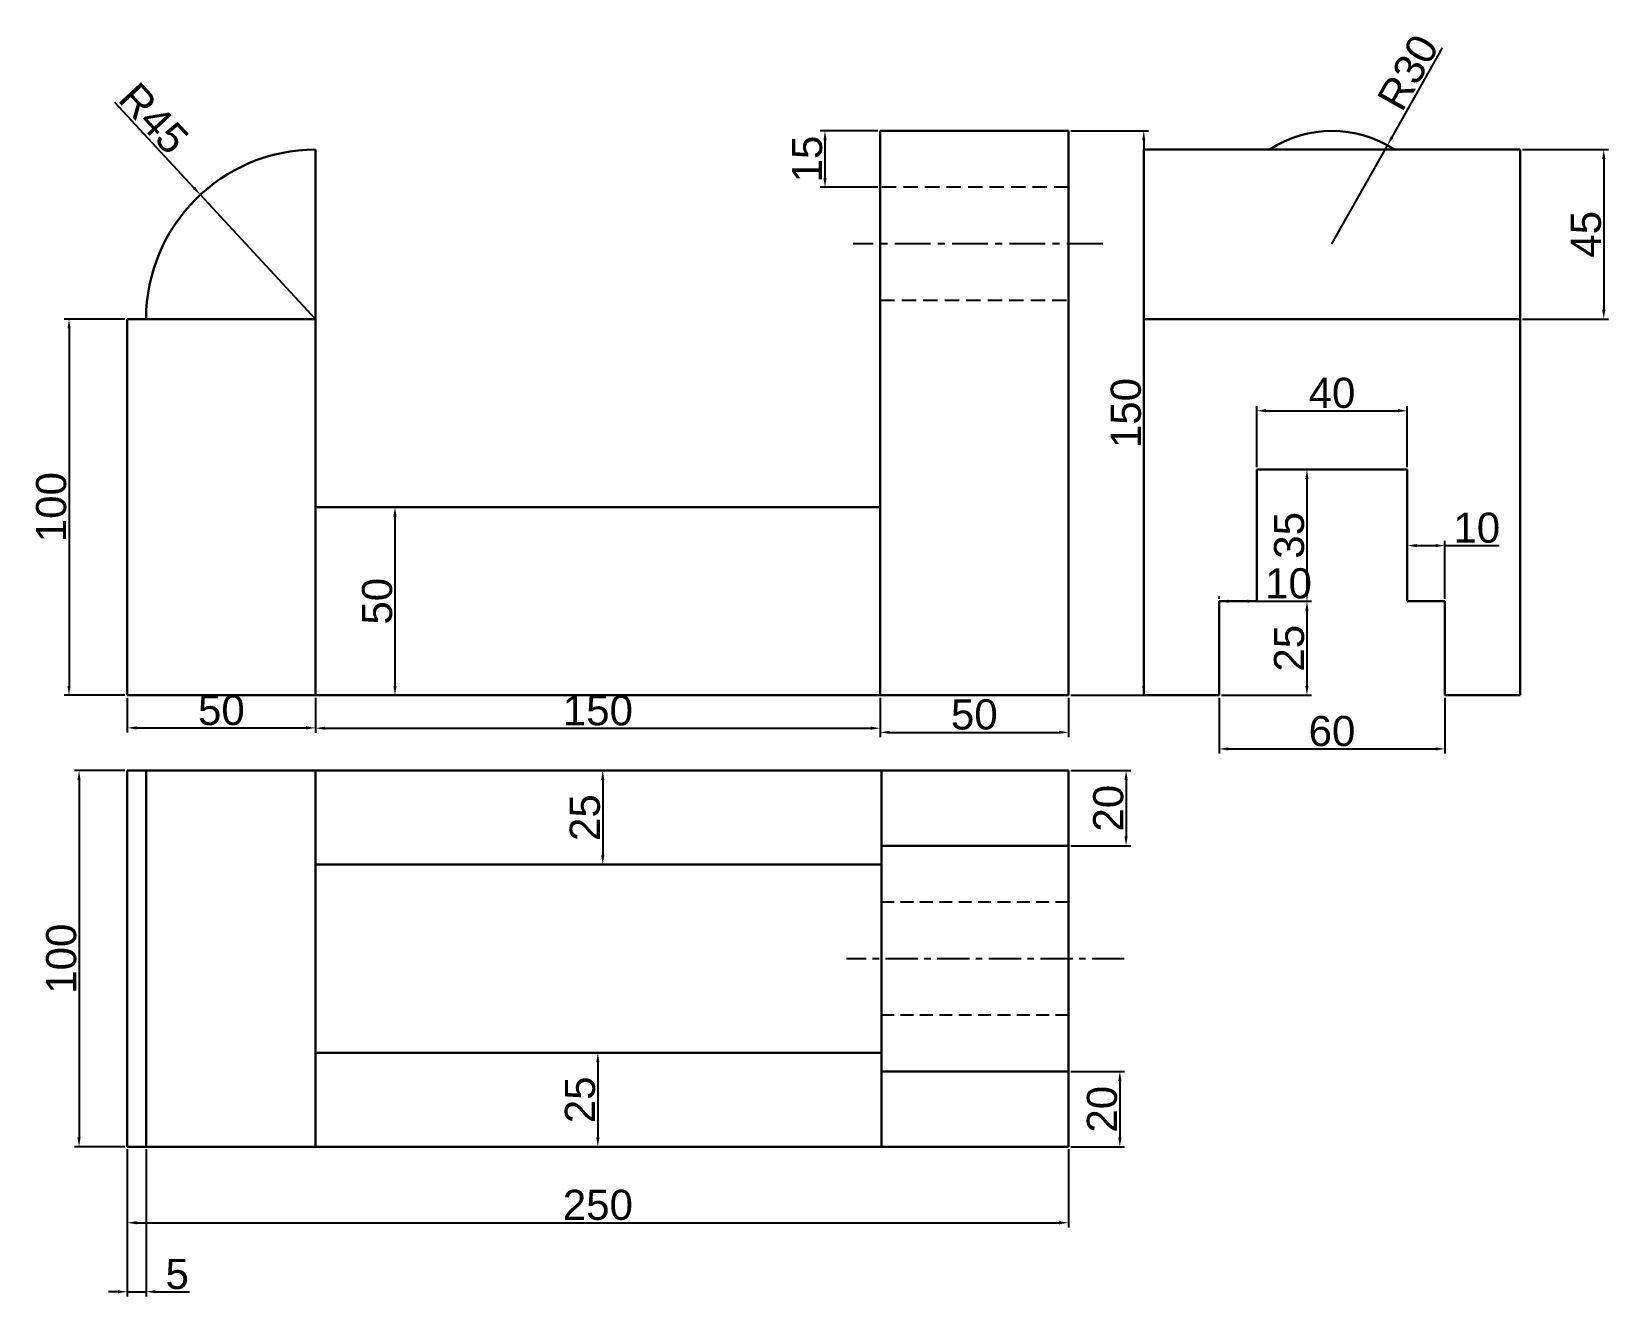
# Model space of a CAD drawing. Header units: millimetres. Extents: x 2324 to 2743, y 1539 to 1875.
import ezdxf

# ---------------------------------------------------------------- set-up
doc = ezdxf.new("R2010")
doc.units = ezdxf.units.MM
doc.header["$LTSCALE"] = 0.3
doc.linetypes.add('CENTER', pattern=[50.8, 31.75, -6.35, 6.35, -6.35])
doc.linetypes.add('DASHED', pattern=[19.05, 12.7, -6.35])
doc.styles.get("Standard").update_dxf_attribs({"font": 'arial.ttf'})
doc.dimstyles.new('ISO-25', dxfattribs={"dimtxt": 8, "dimasz": 2.5, "dimexe": 1.25, "dimexo": 0.625, "dimtad": 1, "dimtxsty": 'Standard', "dimcen": 2.5, "dimadec": 0, "dimazin": 0, "dimtfac": 1, "dimtmove": 0, "dimatfit": 3, "dimfxl": 1, "dimarcsym": 0})

# ---------------------------------------------------------------- blocks, each defined once
blk = doc.blocks.new('*D1')
at = {"color": 0, "lineweight": -2, "ltscale": 0.9, "transparency": 16777216}
for p, q in [((2348.74, 1679.03), (2335.32, 1679.03)), ((2336.57, 1676.53), (2336.57, 1581.53)), ((2348.74, 1579.03), (2335.32, 1579.03))]:
    blk.add_line(p, q, dxfattribs=at)
at = {"color": 0, "ltscale": 0.9, "transparency": 16777216}
for points in [[(2336.15, 1676.53), (2336.98, 1676.53), (2336.57, 1679.03)], [(2336.15, 1581.53), (2336.98, 1581.53), (2336.57, 1579.03)]]:
    blk.add_solid(points, dxfattribs=at)
at = {"layer": 'Defpoints', "color": 0, "ltscale": 0.9, "transparency": 16777216}
for p in [(2349.37, 1679.03), (2336.57, 1579.03), (2349.37, 1579.03)]:
    blk.add_point(p, dxfattribs=at)
at = {"color": 0, "ltscale": 0.9, "transparency": 16777216, "insert": (2331.86, 1629.03), "char_height": 8, "attachment_point": 5, "rotation": 90}
blk.add_mtext('100', dxfattribs=at)
blk = doc.blocks.new('*D2')
at = {"color": 0, "lineweight": -2, "ltscale": 0.9, "transparency": 16777216}
for p, q in [((2698.67, 1871.1), (2685.3, 1847.35)), ((2669.37, 1819.03), (2684.08, 1845.17))]:
    blk.add_line(p, q, dxfattribs=at)
at = {"color": 0, "ltscale": 0.9, "transparency": 16777216}
blk.add_solid([(2684.94, 1847.56), (2685.67, 1847.15), (2684.08, 1845.17)], dxfattribs=at)
at = {"layer": 'Defpoints', "color": 0, "ltscale": 0.9, "transparency": 16777216}
for p in [(2684.08, 1845.17), (2669.37, 1819.03)]:
    blk.add_point(p, dxfattribs=at)
at = {"color": 0, "ltscale": 0.9, "transparency": 16777216, "insert": (2689.57, 1864.55), "char_height": 8, "attachment_point": 5, "rotation": 60.6334}
blk.add_mtext('R30', dxfattribs=at)
blk = doc.blocks.new('*D3')
at = {"color": 0, "lineweight": -2, "ltscale": 0.9, "transparency": 16777216}
for p, q in [((2346.01, 1856.64), (2367.09, 1833.88)), ((2399.37, 1799.03), (2368.79, 1832.04))]:
    blk.add_line(p, q, dxfattribs=at)
at = {"color": 0, "ltscale": 0.9, "transparency": 16777216}
blk.add_solid([(2367.4, 1834.16), (2366.78, 1833.6), (2368.79, 1832.04)], dxfattribs=at)
at = {"layer": 'Defpoints', "color": 0, "ltscale": 0.9, "transparency": 16777216}
for p in [(2368.79, 1832.04), (2399.37, 1799.03)]:
    blk.add_point(p, dxfattribs=at)
at = {"color": 0, "ltscale": 0.9, "transparency": 16777216, "insert": (2356.39, 1852.33), "char_height": 8, "attachment_point": 5, "rotation": 312.8062}
blk.add_mtext('R45', dxfattribs=at)
blk = doc.blocks.new('*D4')
at = {"color": 0, "lineweight": -2, "ltscale": 0.9, "transparency": 16777216}
for p, q in [((2349.37, 1578.4), (2349.37, 1557.62)), ((2599.37, 1578.4), (2599.37, 1557.62)), ((2351.87, 1558.87), (2596.87, 1558.87))]:
    blk.add_line(p, q, dxfattribs=at)
at = {"color": 0, "ltscale": 0.9, "transparency": 16777216}
for points in [[(2351.87, 1559.29), (2351.87, 1558.45), (2349.37, 1558.87)], [(2596.87, 1559.29), (2596.87, 1558.45), (2599.37, 1558.87)]]:
    blk.add_solid(points, dxfattribs=at)
at = {"layer": 'Defpoints', "color": 0, "ltscale": 0.9, "transparency": 16777216}
for p in [(2349.37, 1579.03), (2599.37, 1579.03), (2599.37, 1558.87)]:
    blk.add_point(p, dxfattribs=at)
at = {"color": 0, "ltscale": 0.9, "transparency": 16777216, "insert": (2474.37, 1563.58), "char_height": 8, "attachment_point": 5}
blk.add_mtext('250', dxfattribs=at)
blk = doc.blocks.new('*D5')
at = {"color": 0, "lineweight": -2, "ltscale": 0.9, "transparency": 16777216}
for p, q in [((2349.37, 1698.4), (2349.37, 1689.12)), ((2399.37, 1698.4), (2399.37, 1689.12)), ((2351.87, 1690.37), (2396.87, 1690.37))]:
    blk.add_line(p, q, dxfattribs=at)
at = {"color": 0, "ltscale": 0.9, "transparency": 16777216}
for points in [[(2351.87, 1690.78), (2351.87, 1689.95), (2349.37, 1690.37)], [(2396.87, 1690.78), (2396.87, 1689.95), (2399.37, 1690.37)]]:
    blk.add_solid(points, dxfattribs=at)
at = {"layer": 'Defpoints', "color": 0, "ltscale": 0.9, "transparency": 16777216}
for p in [(2349.37, 1699.03), (2399.37, 1699.03), (2399.37, 1690.37)]:
    blk.add_point(p, dxfattribs=at)
at = {"color": 0, "ltscale": 0.9, "transparency": 16777216, "insert": (2374.37, 1695.08), "char_height": 8, "attachment_point": 5}
blk.add_mtext('50', dxfattribs=at)
blk = doc.blocks.new('*D6')
at = {"color": 0, "lineweight": -2, "ltscale": 0.9, "transparency": 16777216}
for p, q in [((2349.37, 1578.4), (2349.37, 1539.28)), ((2354.37, 1578.4), (2354.37, 1539.28)), ((2346.87, 1540.53), (2344.37, 1540.53)), ((2349.37, 1540.53), (2354.37, 1540.53)), ((2356.87, 1540.53), (2365.92, 1540.53))]:
    blk.add_line(p, q, dxfattribs=at)
at = {"color": 0, "ltscale": 0.9, "transparency": 16777216}
for points in [[(2346.87, 1540.94), (2346.87, 1540.11), (2349.37, 1540.53)], [(2356.87, 1540.94), (2356.87, 1540.11), (2354.37, 1540.53)]]:
    blk.add_solid(points, dxfattribs=at)
at = {"layer": 'Defpoints', "color": 0, "ltscale": 0.9, "transparency": 16777216}
for p in [(2349.37, 1579.03), (2354.37, 1579.03), (2354.37, 1540.53)]:
    blk.add_point(p, dxfattribs=at)
at = {"color": 0, "ltscale": 0.9, "transparency": 16777216, "insert": (2362.64, 1545.22), "char_height": 8, "attachment_point": 5}
blk.add_mtext('5', dxfattribs=at)
blk = doc.blocks.new('*D7')
at = {"color": 0, "lineweight": -2, "ltscale": 0.9, "transparency": 16777216}
for p, q in [((2399.37, 1698.4), (2399.37, 1689.04)), ((2549.37, 1698.4), (2549.37, 1689.04)), ((2401.87, 1690.29), (2546.87, 1690.29))]:
    blk.add_line(p, q, dxfattribs=at)
at = {"color": 0, "ltscale": 0.9, "transparency": 16777216}
for points in [[(2401.87, 1690.71), (2401.87, 1689.88), (2399.37, 1690.29)], [(2546.87, 1690.71), (2546.87, 1689.88), (2549.37, 1690.29)]]:
    blk.add_solid(points, dxfattribs=at)
at = {"layer": 'Defpoints', "color": 0, "ltscale": 0.9, "transparency": 16777216}
for p in [(2399.37, 1699.03), (2549.37, 1699.03), (2549.37, 1690.29)]:
    blk.add_point(p, dxfattribs=at)
at = {"color": 0, "ltscale": 0.9, "transparency": 16777216, "insert": (2474.37, 1695), "char_height": 8, "attachment_point": 5}
blk.add_mtext('150', dxfattribs=at)
blk = doc.blocks.new('*D8')
at = {"color": 0, "lineweight": -2, "ltscale": 0.9, "transparency": 16777216}
for p, q in [((2549.37, 1698.4), (2549.37, 1687.94)), ((2599.37, 1698.4), (2599.37, 1687.94)), ((2551.87, 1689.19), (2596.87, 1689.19))]:
    blk.add_line(p, q, dxfattribs=at)
at = {"color": 0, "ltscale": 0.9, "transparency": 16777216}
for points in [[(2551.87, 1689.61), (2551.87, 1688.78), (2549.37, 1689.19)], [(2596.87, 1689.61), (2596.87, 1688.78), (2599.37, 1689.19)]]:
    blk.add_solid(points, dxfattribs=at)
at = {"layer": 'Defpoints', "color": 0, "ltscale": 0.9, "transparency": 16777216}
for p in [(2549.37, 1699.03), (2599.37, 1699.03), (2599.37, 1689.19)]:
    blk.add_point(p, dxfattribs=at)
at = {"color": 0, "ltscale": 0.9, "transparency": 16777216, "insert": (2574.37, 1693.9), "char_height": 8, "attachment_point": 5}
blk.add_mtext('50', dxfattribs=at)
blk = doc.blocks.new('*D9')
at = {"color": 0, "lineweight": -2, "ltscale": 0.9, "transparency": 16777216}
for p, q in [((2348.74, 1799.03), (2332.65, 1799.03)), ((2333.9, 1796.53), (2333.9, 1701.53)), ((2348.74, 1699.03), (2332.65, 1699.03))]:
    blk.add_line(p, q, dxfattribs=at)
at = {"color": 0, "ltscale": 0.9, "transparency": 16777216}
for points in [[(2333.49, 1796.53), (2334.32, 1796.53), (2333.9, 1799.03)], [(2333.49, 1701.53), (2334.32, 1701.53), (2333.9, 1699.03)]]:
    blk.add_solid(points, dxfattribs=at)
at = {"layer": 'Defpoints', "color": 0, "ltscale": 0.9, "transparency": 16777216}
for p in [(2349.37, 1799.03), (2333.9, 1699.03), (2349.37, 1699.03)]:
    blk.add_point(p, dxfattribs=at)
at = {"color": 0, "ltscale": 0.9, "transparency": 16777216, "insert": (2329.2, 1749.03), "char_height": 8, "attachment_point": 5, "rotation": 90}
blk.add_mtext('100', dxfattribs=at)
blk = doc.blocks.new('*D10')
at = {"color": 0, "lineweight": -2, "ltscale": 0.9, "transparency": 16777216}
for p, q in [((2599.99, 1679.03), (2615.93, 1679.03)), ((2614.68, 1676.53), (2614.68, 1661.53)), ((2599.99, 1659.03), (2615.93, 1659.03))]:
    blk.add_line(p, q, dxfattribs=at)
at = {"color": 0, "ltscale": 0.9, "transparency": 16777216}
for points in [[(2614.27, 1676.53), (2615.1, 1676.53), (2614.68, 1679.03)], [(2614.27, 1661.53), (2615.1, 1661.53), (2614.68, 1659.03)]]:
    blk.add_solid(points, dxfattribs=at)
at = {"layer": 'Defpoints', "color": 0, "ltscale": 0.9, "transparency": 16777216}
for p in [(2599.37, 1679.03), (2599.37, 1659.03), (2614.68, 1659.03)]:
    blk.add_point(p, dxfattribs=at)
at = {"color": 0, "ltscale": 0.9, "transparency": 16777216, "insert": (2609.98, 1669.03), "char_height": 8, "attachment_point": 5, "rotation": 90}
blk.add_mtext('20', dxfattribs=at)
blk = doc.blocks.new('*D11')
at = {"color": 0, "lineweight": -2, "ltscale": 0.9, "transparency": 16777216}
for p, q in [((2486.08, 1679.03), (2474.42, 1679.03)), ((2475.67, 1676.53), (2475.67, 1656.53)), ((2486.08, 1654.03), (2474.42, 1654.03))]:
    blk.add_line(p, q, dxfattribs=at)
at = {"color": 0, "ltscale": 0.9, "transparency": 16777216}
for points in [[(2475.26, 1676.53), (2476.09, 1676.53), (2475.67, 1679.03)], [(2475.26, 1656.53), (2476.09, 1656.53), (2475.67, 1654.03)]]:
    blk.add_solid(points, dxfattribs=at)
at = {"layer": 'Defpoints', "color": 0, "ltscale": 0.9, "transparency": 16777216}
for p in [(2486.71, 1679.03), (2475.67, 1654.03), (2486.71, 1654.03)]:
    blk.add_point(p, dxfattribs=at)
at = {"color": 0, "ltscale": 0.9, "transparency": 16777216, "insert": (2470.96, 1666.53), "char_height": 8, "attachment_point": 5, "rotation": 90}
blk.add_mtext('25', dxfattribs=at)
blk = doc.blocks.new('*D12')
at = {"color": 0, "lineweight": -2, "ltscale": 0.9, "transparency": 16777216}
for p, q in [((2473.91, 1604.03), (2473.12, 1604.03)), ((2474.37, 1601.53), (2474.37, 1581.53)), ((2474.99, 1579.03), (2475.62, 1579.03))]:
    blk.add_line(p, q, dxfattribs=at)
at = {"color": 0, "ltscale": 0.9, "transparency": 16777216}
for points in [[(2473.95, 1601.53), (2474.78, 1601.53), (2474.37, 1604.03)], [(2473.95, 1581.53), (2474.78, 1581.53), (2474.37, 1579.03)]]:
    blk.add_solid(points, dxfattribs=at)
at = {"layer": 'Defpoints', "color": 0, "ltscale": 0.9, "transparency": 16777216}
for p in [(2474.54, 1604.03), (2474.37, 1579.03), (2474.37, 1579.03)]:
    blk.add_point(p, dxfattribs=at)
at = {"color": 0, "ltscale": 0.9, "transparency": 16777216, "insert": (2469.66, 1591.53), "char_height": 8, "attachment_point": 5, "rotation": 90}
blk.add_mtext('25', dxfattribs=at)
blk = doc.blocks.new('*D13')
at = {"color": 0, "lineweight": -2, "ltscale": 0.9, "transparency": 16777216}
for p, q in [((2599.99, 1599.03), (2614.28, 1599.03)), ((2613.03, 1596.53), (2613.03, 1581.53)), ((2599.99, 1579.03), (2614.28, 1579.03))]:
    blk.add_line(p, q, dxfattribs=at)
at = {"color": 0, "ltscale": 0.9, "transparency": 16777216}
for points in [[(2612.61, 1596.53), (2613.45, 1596.53), (2613.03, 1599.03)], [(2612.61, 1581.53), (2613.45, 1581.53), (2613.03, 1579.03)]]:
    blk.add_solid(points, dxfattribs=at)
at = {"layer": 'Defpoints', "color": 0, "ltscale": 0.9, "transparency": 16777216}
for p in [(2599.37, 1599.03), (2599.37, 1579.03), (2613.03, 1579.03)]:
    blk.add_point(p, dxfattribs=at)
at = {"color": 0, "ltscale": 0.9, "transparency": 16777216, "insert": (2608.32, 1589.03), "char_height": 8, "attachment_point": 5, "rotation": 90}
blk.add_mtext('20', dxfattribs=at)
blk = doc.blocks.new('*D14')
at = {"color": 0, "lineweight": -2, "ltscale": 0.9, "transparency": 16777216}
for p, q in [((2719.99, 1844.03), (2742.81, 1844.03)), ((2741.56, 1841.53), (2741.56, 1801.53)), ((2719.99, 1799.03), (2742.81, 1799.03))]:
    blk.add_line(p, q, dxfattribs=at)
at = {"color": 0, "ltscale": 0.9, "transparency": 16777216}
for points in [[(2741.14, 1841.53), (2741.98, 1841.53), (2741.56, 1844.03)], [(2741.14, 1801.53), (2741.98, 1801.53), (2741.56, 1799.03)]]:
    blk.add_solid(points, dxfattribs=at)
at = {"layer": 'Defpoints', "color": 0, "ltscale": 0.9, "transparency": 16777216}
for p in [(2719.37, 1844.03), (2719.37, 1799.03), (2741.56, 1799.03)]:
    blk.add_point(p, dxfattribs=at)
at = {"color": 0, "ltscale": 0.9, "transparency": 16777216, "insert": (2736.87, 1821.53), "char_height": 8, "attachment_point": 5, "rotation": 90}
blk.add_mtext('45', dxfattribs=at)
blk = doc.blocks.new('*D15')
at = {"color": 0, "lineweight": -2, "ltscale": 0.9, "transparency": 16777216}
for p, q in [((2599.99, 1849.03), (2620.62, 1849.03)), ((2619.37, 1846.53), (2619.37, 1701.53)), ((2599.99, 1699.03), (2620.62, 1699.03))]:
    blk.add_line(p, q, dxfattribs=at)
at = {"color": 0, "ltscale": 0.9, "transparency": 16777216}
for points in [[(2618.95, 1846.53), (2619.78, 1846.53), (2619.37, 1849.03)], [(2618.95, 1701.53), (2619.78, 1701.53), (2619.37, 1699.03)]]:
    blk.add_solid(points, dxfattribs=at)
at = {"layer": 'Defpoints', "color": 0, "ltscale": 0.9, "transparency": 16777216}
for p in [(2599.37, 1849.03), (2599.37, 1699.03), (2619.37, 1699.03)]:
    blk.add_point(p, dxfattribs=at)
at = {"color": 0, "ltscale": 0.9, "transparency": 16777216, "insert": (2614.66, 1774.03), "char_height": 8, "attachment_point": 5, "rotation": 90}
blk.add_mtext('150', dxfattribs=at)
blk = doc.blocks.new('*D16')
at = {"color": 0, "lineweight": -2, "ltscale": 0.9, "transparency": 16777216}
for p, q in [((2548.74, 1849.03), (2533.45, 1849.03)), ((2534.7, 1846.53), (2534.7, 1836.53)), ((2548.74, 1834.03), (2533.45, 1834.03))]:
    blk.add_line(p, q, dxfattribs=at)
at = {"color": 0, "ltscale": 0.9, "transparency": 16777216}
for points in [[(2534.29, 1846.53), (2535.12, 1846.53), (2534.7, 1849.03)], [(2534.29, 1836.53), (2535.12, 1836.53), (2534.7, 1834.03)]]:
    blk.add_solid(points, dxfattribs=at)
at = {"layer": 'Defpoints', "color": 0, "ltscale": 0.9, "transparency": 16777216}
for p in [(2549.37, 1849.03), (2534.7, 1834.03), (2549.37, 1834.03)]:
    blk.add_point(p, dxfattribs=at)
at = {"color": 0, "ltscale": 0.9, "transparency": 16777216, "insert": (2529.99, 1841.53), "char_height": 8, "attachment_point": 5, "rotation": 90}
blk.add_mtext('15', dxfattribs=at)
blk = doc.blocks.new('*D17')
at = {"color": 0, "lineweight": -2, "ltscale": 0.9, "transparency": 16777216}
for p, q in [((2399.99, 1749.03), (2421.73, 1749.03)), ((2420.48, 1746.53), (2420.48, 1701.53)), ((2399.99, 1699.03), (2421.73, 1699.03))]:
    blk.add_line(p, q, dxfattribs=at)
at = {"color": 0, "ltscale": 0.9, "transparency": 16777216}
for points in [[(2420.07, 1746.53), (2420.9, 1746.53), (2420.48, 1749.03)], [(2420.07, 1701.53), (2420.9, 1701.53), (2420.48, 1699.03)]]:
    blk.add_solid(points, dxfattribs=at)
at = {"layer": 'Defpoints', "color": 0, "ltscale": 0.9, "transparency": 16777216}
for p in [(2399.37, 1749.03), (2399.37, 1699.03), (2420.48, 1699.03)]:
    blk.add_point(p, dxfattribs=at)
at = {"color": 0, "ltscale": 0.9, "transparency": 16777216, "insert": (2415.77, 1724.03), "char_height": 8, "attachment_point": 5, "rotation": 90}
blk.add_mtext('50', dxfattribs=at)
blk = doc.blocks.new('*D18')
at = {"color": 0, "lineweight": -2, "ltscale": 0.9, "transparency": 16777216}
for p, q in [((2649.99, 1759.03), (2663.97, 1759.03)), ((2662.72, 1756.53), (2662.72, 1726.53)), ((2649.99, 1724.03), (2663.97, 1724.03))]:
    blk.add_line(p, q, dxfattribs=at)
at = {"color": 0, "ltscale": 0.9, "transparency": 16777216}
for points in [[(2662.3, 1756.53), (2663.14, 1756.53), (2662.72, 1759.03)], [(2662.3, 1726.53), (2663.14, 1726.53), (2662.72, 1724.03)]]:
    blk.add_solid(points, dxfattribs=at)
at = {"layer": 'Defpoints', "color": 0, "ltscale": 0.9, "transparency": 16777216}
for p in [(2649.37, 1759.03), (2649.37, 1724.03), (2662.72, 1724.03)]:
    blk.add_point(p, dxfattribs=at)
at = {"color": 0, "ltscale": 0.9, "transparency": 16777216, "insert": (2658.01, 1741.53), "char_height": 8, "attachment_point": 5, "rotation": 90}
blk.add_mtext('35', dxfattribs=at)
blk = doc.blocks.new('*D19')
at = {"color": 0, "lineweight": -2, "ltscale": 0.9, "transparency": 16777216}
for p, q in [((2649.37, 1759.65), (2649.37, 1775.9)), ((2651.87, 1774.65), (2686.87, 1774.65)), ((2689.37, 1759.65), (2689.37, 1775.9))]:
    blk.add_line(p, q, dxfattribs=at)
at = {"color": 0, "ltscale": 0.9, "transparency": 16777216}
for points in [[(2651.87, 1775.07), (2651.87, 1774.24), (2649.37, 1774.65)], [(2686.87, 1775.07), (2686.87, 1774.24), (2689.37, 1774.65)]]:
    blk.add_solid(points, dxfattribs=at)
at = {"layer": 'Defpoints', "color": 0, "ltscale": 0.9, "transparency": 16777216}
for p in [(2689.37, 1774.65), (2649.37, 1759.03), (2689.37, 1759.03)]:
    blk.add_point(p, dxfattribs=at)
at = {"color": 0, "ltscale": 0.9, "transparency": 16777216, "insert": (2669.37, 1779.36), "char_height": 8, "attachment_point": 5}
blk.add_mtext('40', dxfattribs=at)
blk = doc.blocks.new('*D20')
at = {"color": 0, "lineweight": -2, "ltscale": 0.9, "transparency": 16777216}
for p, q in [((2639.99, 1724.03), (2663.97, 1724.03)), ((2662.72, 1721.53), (2662.72, 1701.53)), ((2639.99, 1699.03), (2663.97, 1699.03))]:
    blk.add_line(p, q, dxfattribs=at)
at = {"color": 0, "ltscale": 0.9, "transparency": 16777216}
for points in [[(2662.3, 1721.53), (2663.14, 1721.53), (2662.72, 1724.03)], [(2662.3, 1701.53), (2663.14, 1701.53), (2662.72, 1699.03)]]:
    blk.add_solid(points, dxfattribs=at)
at = {"layer": 'Defpoints', "color": 0, "ltscale": 0.9, "transparency": 16777216}
for p in [(2639.37, 1724.03), (2639.37, 1699.03), (2662.72, 1699.03)]:
    blk.add_point(p, dxfattribs=at)
at = {"color": 0, "ltscale": 0.9, "transparency": 16777216, "insert": (2658.01, 1711.53), "char_height": 8, "attachment_point": 5, "rotation": 90}
blk.add_mtext('25', dxfattribs=at)
blk = doc.blocks.new('*D21')
at = {"color": 0, "lineweight": -2, "ltscale": 0.9, "transparency": 16777216}
for p, q in [((2639.37, 1698.4), (2639.37, 1683.53)), ((2699.37, 1698.4), (2699.37, 1683.53)), ((2641.87, 1684.78), (2696.87, 1684.78))]:
    blk.add_line(p, q, dxfattribs=at)
at = {"color": 0, "ltscale": 0.9, "transparency": 16777216}
for points in [[(2641.87, 1685.2), (2641.87, 1684.36), (2639.37, 1684.78)], [(2696.87, 1685.2), (2696.87, 1684.36), (2699.37, 1684.78)]]:
    blk.add_solid(points, dxfattribs=at)
at = {"layer": 'Defpoints', "color": 0, "ltscale": 0.9, "transparency": 16777216}
for p in [(2639.37, 1699.03), (2699.37, 1699.03), (2699.37, 1684.78)]:
    blk.add_point(p, dxfattribs=at)
at = {"color": 0, "ltscale": 0.9, "transparency": 16777216, "insert": (2669.37, 1689.49), "char_height": 8, "attachment_point": 5}
blk.add_mtext('60', dxfattribs=at)
blk = doc.blocks.new('*D22')
at = {"color": 0, "lineweight": -2, "ltscale": 0.9, "transparency": 16777216}
for p, q in [((2689.37, 1724.65), (2689.37, 1740.06)), ((2691.87, 1738.81), (2696.87, 1738.81)), ((2699.37, 1724.65), (2699.37, 1740.06)), ((2699.37, 1738.81), (2713.8, 1738.81))]:
    blk.add_line(p, q, dxfattribs=at)
at = {"color": 0, "ltscale": 0.9, "transparency": 16777216}
for points in [[(2691.87, 1739.23), (2691.87, 1738.4), (2689.37, 1738.81)], [(2696.87, 1739.23), (2696.87, 1738.4), (2699.37, 1738.81)]]:
    blk.add_solid(points, dxfattribs=at)
at = {"layer": 'Defpoints', "color": 0, "ltscale": 0.9, "transparency": 16777216}
for p in [(2699.37, 1738.81), (2689.37, 1724.03), (2699.37, 1724.03)]:
    blk.add_point(p, dxfattribs=at)
at = {"color": 0, "ltscale": 0.9, "transparency": 16777216, "insert": (2707.83, 1743.52), "char_height": 8, "attachment_point": 5}
blk.add_mtext('10', dxfattribs=at)
blk = doc.blocks.new('*D23')
at = {"color": 0, "lineweight": -2, "ltscale": 0.9, "transparency": 16777216}
for p, q in [((2639.37, 1724.65), (2639.37, 1725.28)), ((2641.87, 1724.03), (2646.87, 1724.03)), ((2649.37, 1724.65), (2649.37, 1725.28)), ((2649.37, 1724.03), (2663.8, 1724.03))]:
    blk.add_line(p, q, dxfattribs=at)
at = {"color": 0, "ltscale": 0.9, "transparency": 16777216}
for points in [[(2641.87, 1724.45), (2641.87, 1723.61), (2639.37, 1724.03)], [(2646.87, 1724.45), (2646.87, 1723.61), (2649.37, 1724.03)]]:
    blk.add_solid(points, dxfattribs=at)
at = {"layer": 'Defpoints', "color": 0, "ltscale": 0.9, "transparency": 16777216}
for p in [(2639.37, 1724.03), (2649.37, 1724.03), (2649.37, 1724.03)]:
    blk.add_point(p, dxfattribs=at)
at = {"color": 0, "ltscale": 0.9, "transparency": 16777216, "insert": (2657.83, 1728.74), "char_height": 8, "attachment_point": 5}
blk.add_mtext('10', dxfattribs=at)

msp = doc.modelspace()

# ---------------------------------------------------------------- linework, layer by layer
at = {"lineweight": 30}
for p, q in [((2549.367, 1819.03), (2549.367, 1849.03)), ((2549.367, 1849.03), (2599.367, 1849.03)), ((2599.367, 1849.03), (2599.367, 1819.03)), ((2399.367, 1799.03), (2399.367, 1844.03)), ((2549.367, 1819.03), (2549.367, 1749.03)), ((2599.367, 1699.03), (2599.367, 1819.03)), ((2399.367, 1799.03), (2349.367, 1799.03)), ((2349.367, 1799.03), (2349.367, 1699.03)), ((2399.367, 1699.03), (2399.367, 1799.03)), ((2549.367, 1749.03), (2399.367, 1749.03)), ((2549.367, 1699.03), (2549.367, 1749.03)), ((2349.367, 1699.03), (2599.367, 1699.03)), ((2349.367, 1699.03), (2399.367, 1699.03)), ((2399.367, 1699.03), (2549.367, 1699.03))]:
    msp.add_line(p, q, dxfattribs=at)
at = {"lineweight": 30, "ltscale": 0.9}
for p, q in [((2619.367, 1844.03), (2619.367, 1699.03)), ((2619.367, 1844.03), (2719.367, 1844.03)), ((2719.367, 1844.03), (2719.367, 1699.03)), ((2619.367, 1799.03), (2719.367, 1799.03)), ((2649.367, 1724.03), (2649.367, 1759.03)), ((2649.367, 1759.03), (2689.367, 1759.03)), ((2689.367, 1759.03), (2689.367, 1724.03)), ((2639.367, 1724.03), (2639.367, 1699.03)), ((2639.367, 1724.03), (2649.367, 1724.03)), ((2649.367, 1724.03), (2639.367, 1724.03)), ((2699.367, 1724.03), (2689.367, 1724.03)), ((2699.367, 1699.03), (2699.367, 1724.03)), ((2619.367, 1699.03), (2639.367, 1699.03)), ((2719.367, 1699.03), (2699.367, 1699.03)), ((2349.367, 1679.03), (2599.367, 1679.03)), ((2349.367, 1579.03), (2349.367, 1679.03)), ((2354.367, 1579.03), (2354.367, 1679.03)), ((2399.367, 1679.03), (2399.367, 1579.03)), ((2549.711, 1679.03), (2549.711, 1579.03)), ((2549.711, 1679.03), (2599.367, 1679.03)), ((2599.367, 1679.03), (2599.367, 1579.03)), ((2549.711, 1659.03), (2599.367, 1659.03)), ((2399.367, 1654.03), (2549.711, 1654.03)), ((2399.367, 1604.03), (2549.711, 1604.03)), ((2549.711, 1599.03), (2599.367, 1599.03)), ((2599.367, 1579.03), (2349.367, 1579.03)), ((2549.711, 1579.03), (2599.367, 1579.03))]:
    msp.add_line(p, q, dxfattribs=at)
at = {"linetype": 'DASHED'}
for p, q in [((2599.367, 1834.03), (2549.367, 1834.03)), ((2549.367, 1804.03), (2599.367, 1804.03))]:
    msp.add_line(p, q, dxfattribs=at)
at = {"linetype": 'CENTER'}
msp.add_line((2608.46, 1819.03), (2542.214, 1819.03), dxfattribs=at)
at = {"linetype": 'DASHED', "ltscale": 0.9}
for p, q in [((2599.367, 1644.03), (2549.711, 1644.03)), ((2599.367, 1614.03), (2549.711, 1614.03))]:
    msp.add_line(p, q, dxfattribs=at)
at = {"linetype": 'CENTER', "ltscale": 0.9}
msp.add_line((2614.208, 1629.03), (2540.44, 1629.03), dxfattribs=at)
at = {"lineweight": 30, "ltscale": 0.9}
msp.add_arc((2669.367, 1819.03), 30, 56.44269, 123.55731, dxfattribs=at)
at = {"lineweight": 30}
msp.add_arc((2399.367, 1799.03), 45, 90, 180, dxfattribs=at)

# ---------------------------------------------------------------- dimensions: what is measured, and where the dimension line sits
at = {"ltscale": 0.9}
for center, mpoint, picture, middle in [((2669.367, 1819.03), (2684.078, 1845.175), '*D2', (2693.682, 1862.241)), ((2399.367, 1799.03), (2368.788, 1832.044), '*D3', (2352.949, 1849.146))]:
    dim = msp.add_radius_dim(center=center, mpoint=mpoint, dimstyle='ISO-25', dxfattribs=at)
    dim.commit()
    dim.dimension.update_dxf_attribs({"geometry": picture, "text_midpoint": middle, "dimtype": 164})
for base, p1, p2, picture, middle in [((2534.704, 1834.03), (2549.367, 1849.03), (2549.367, 1834.03), '*D16', (2529.994, 1841.53)), ((2619.367, 1699.03), (2599.367, 1849.03), (2599.367, 1699.03), '*D15', (2614.657, 1774.03)), ((2741.56, 1799.03), (2719.367, 1844.03), (2719.367, 1799.03), '*D14', (2736.866, 1821.53)), ((2333.905, 1699.03), (2349.367, 1799.03), (2349.367, 1699.03), '*D9', (2329.195, 1749.03)), ((2662.72, 1724.03), (2649.367, 1759.03), (2649.367, 1724.03), '*D18', (2658.008, 1741.53)), ((2420.483, 1699.03), (2399.367, 1749.03), (2399.367, 1699.03), '*D17', (2415.773, 1724.03)), ((2662.72, 1699.03), (2639.367, 1724.03), (2639.367, 1699.03), '*D20', (2658.01, 1711.53)), ((2336.567, 1579.03), (2349.367, 1679.03), (2349.367, 1579.03), '*D1', (2331.858, 1629.03)), ((2475.674, 1654.03), (2486.706, 1679.03), (2486.706, 1654.03), '*D11', (2470.964, 1666.53)), ((2614.685, 1659.03), (2599.367, 1679.03), (2599.367, 1659.03), '*D10', (2609.975, 1669.03)), ((2474.367, 1579.03), (2474.539, 1604.03), (2474.367, 1579.03), '*D12', (2469.657, 1591.53)), ((2613.03, 1579.03), (2599.367, 1599.03), (2599.367, 1579.03), '*D13', (2608.32, 1589.03))]:
    dim = msp.add_linear_dim(base=base, p1=p1, p2=p2, angle=90, dimstyle='ISO-25', dxfattribs=at)
    dim.commit()
    dim.dimension.update_dxf_attribs({"geometry": picture, "text_midpoint": middle})
for base, p1, p2, picture, middle in [((2689.367, 1774.652), (2649.367, 1759.03), (2689.367, 1759.03), '*D19', (2669.367, 1779.362)), ((2699.367, 1738.814), (2689.367, 1724.03), (2699.367, 1724.03), '*D22', (2707.831, 1743.524)), ((2649.367, 1724.03), (2639.367, 1724.03), (2649.367, 1724.03), '*D23', (2657.831, 1728.739)), ((2399.367, 1690.366), (2349.367, 1699.03), (2399.367, 1699.03), '*D5', (2374.367, 1695.076)), ((2549.367, 1690.294), (2399.367, 1699.03), (2549.367, 1699.03), '*D7', (2474.367, 1695.004)), ((2599.367, 1689.192), (2549.367, 1699.03), (2599.367, 1699.03), '*D8', (2574.367, 1693.901)), ((2699.367, 1684.782), (2639.367, 1699.03), (2699.367, 1699.03), '*D21', (2669.367, 1689.491)), ((2354.367, 1540.526), (2349.367, 1579.03), (2354.367, 1579.03), '*D6', (2362.644, 1545.219)), ((2599.367, 1558.869), (2349.367, 1579.03), (2599.367, 1579.03), '*D4', (2474.367, 1563.578))]:
    dim = msp.add_linear_dim(base=base, p1=p1, p2=p2, dimstyle='ISO-25', dxfattribs=at)
    dim.commit()
    dim.dimension.update_dxf_attribs({"geometry": picture, "text_midpoint": middle})

doc.saveas('drawing.dxf')
